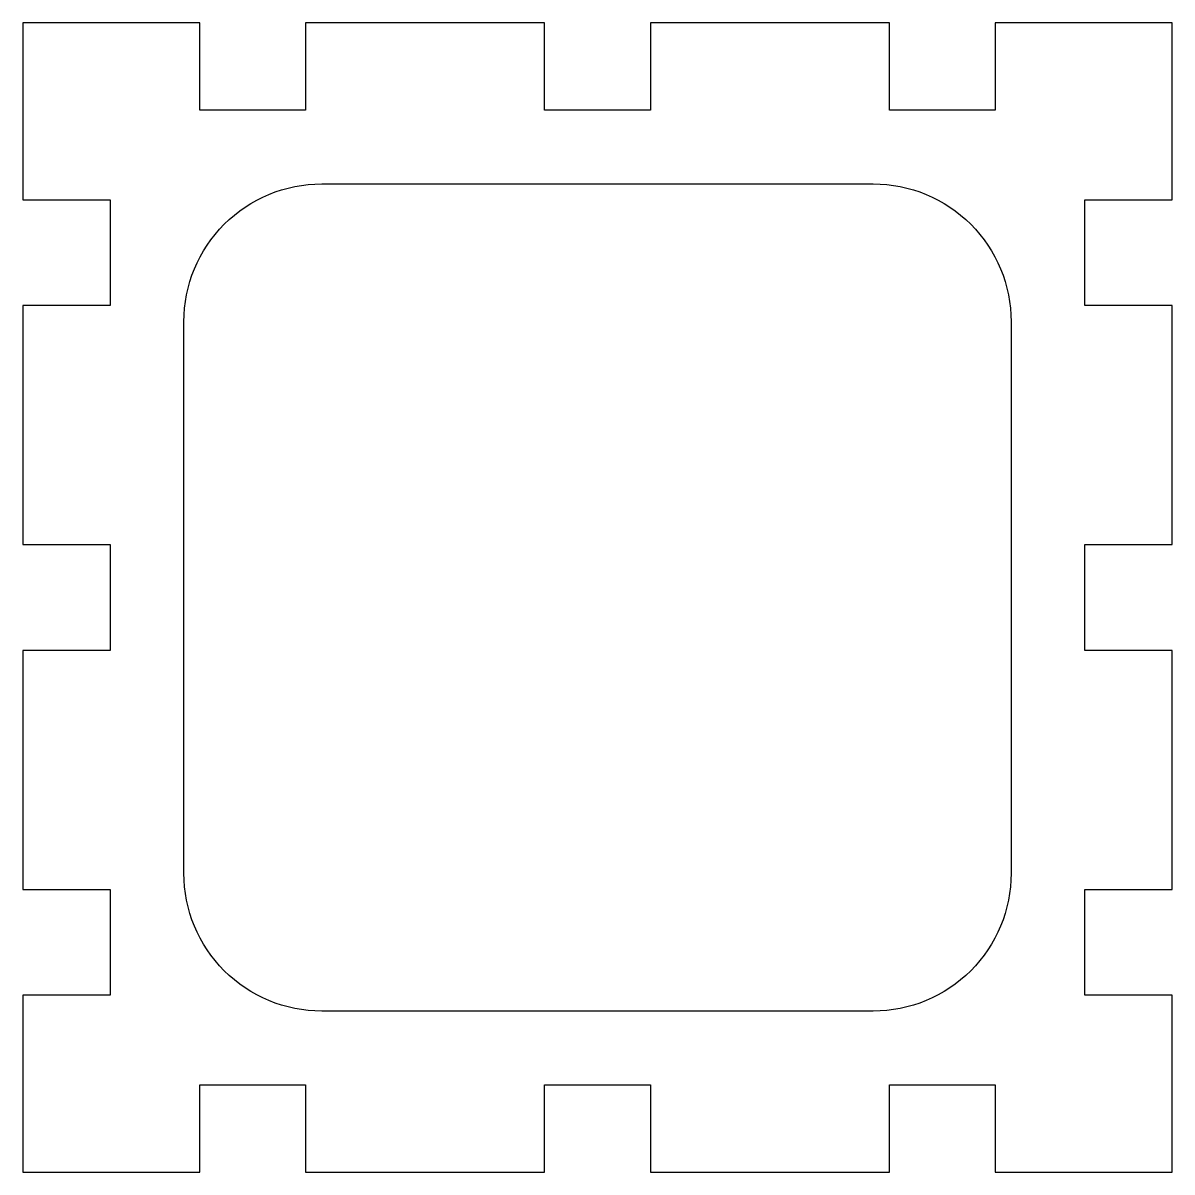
# Model space of a CAD drawing. Header units: millimetres. Extents: x -5 to 45, y -61 to -11.
import ezdxf

# ---------------------------------------------------------------- set-up
doc = ezdxf.new("R2010")
doc.units = ezdxf.units.MM
doc.layers.get('0').update_dxf_attribs({"linetype": 'CONTINUOUS'})

msp = doc.modelspace()

# ---------------------------------------------------------------- linework, layer by layer
msp.add_lwpolyline([(-5, -11), (-5, -18.5), (-5, -18.7), (-1.2, -18.7), (-1.2, -23.3), (-5, -23.3), (-5, -23.5), (-5, -33.5), (-5, -33.7), (-1.2, -33.7), (-1.2, -38.3), (-5, -38.3), (-5, -38.5), (-5, -48.5), (-5, -48.7), (-1.2, -48.7), (-1.2, -53.3), (-5, -53.3), (-5, -53.5), (-5, -61), (2.5, -61), (2.7, -61), (2.7, -57.2), (7.3, -57.2), (7.3, -61), (7.5, -61), (17.5, -61), (17.7, -61), (17.7, -57.2), (22.3, -57.2), (22.3, -61), (22.5, -61), (32.5, -61), (32.7, -61), (32.7, -57.2), (37.3, -57.2), (37.3, -61), (37.5, -61), (45, -61), (45, -53.5), (45, -53.3), (41.2, -53.3), (41.2, -48.7), (45, -48.7), (45, -48.5), (45, -38.5), (45, -38.3), (41.2, -38.3), (41.2, -33.7), (45, -33.7), (45, -33.5), (45, -23.5), (45, -23.3), (41.2, -23.3), (41.2, -18.7), (45, -18.7), (45, -18.5), (45, -11), (37.5, -11), (37.3, -11), (37.3, -14.8), (32.7, -14.8), (32.7, -11), (32.5, -11), (22.5, -11), (22.3, -11), (22.3, -14.8), (17.7, -14.8), (17.7, -11), (17.5, -11), (7.5, -11), (7.3, -11), (7.3, -14.8), (2.7, -14.8), (2.7, -11), (2.5, -11)], close=True)
msp.add_lwpolyline([(8, -54, -0.414214), (2, -48), (2, -24, -0.414214), (8, -18), (32, -18, -0.414214), (38, -24), (38, -48, -0.414214), (32, -54)], format="xyb", close=True)

doc.saveas('drawing.dxf')
